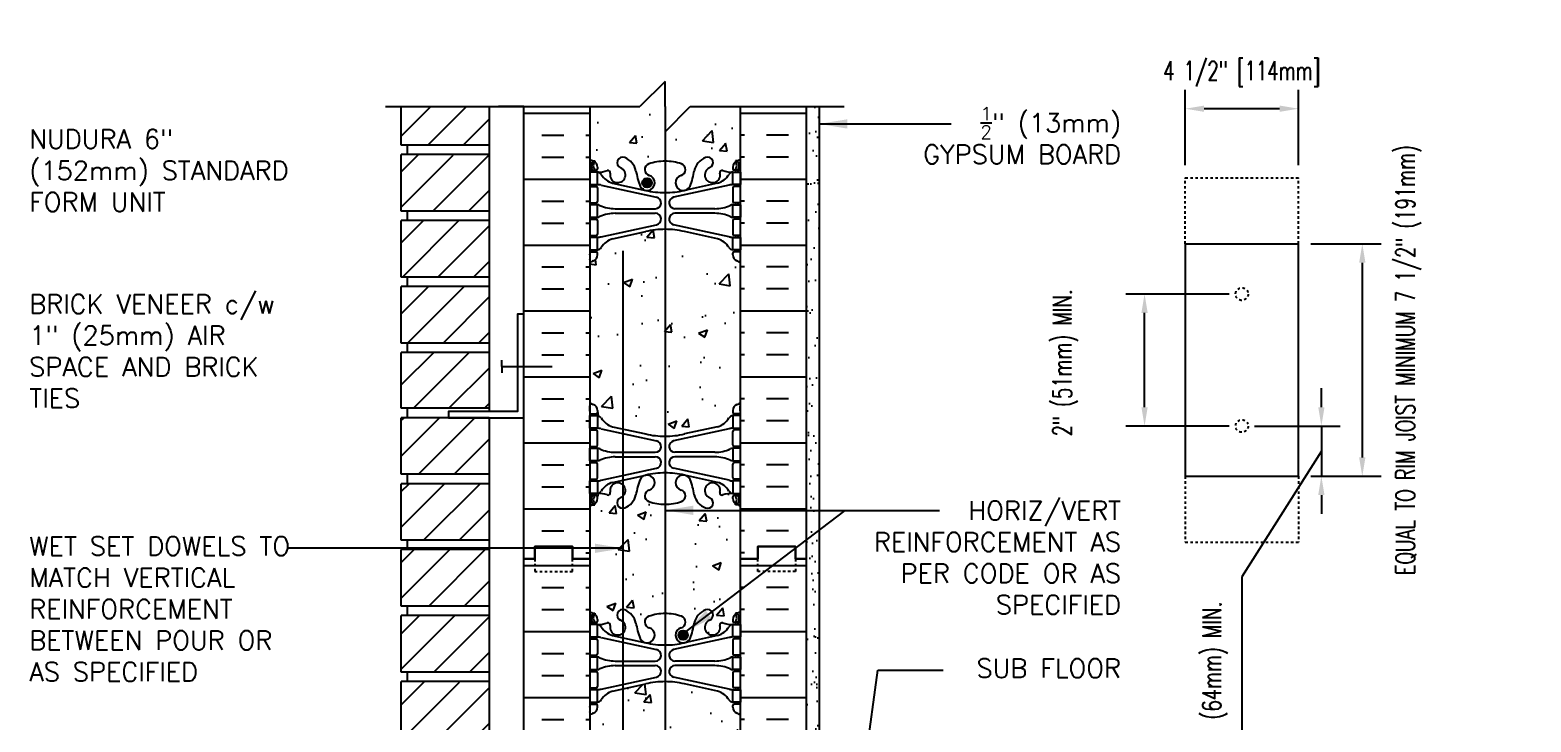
# Model space of a CAD drawing. Header units: inches. Extents: x 67 to 127, y -69.4 to 7.6.
# Drawn here: x 67.3 to 127, y -19.9 to 7.6 of the extents above; entities that cross this region are included whole.
import ezdxf

# ---------------------------------------------------------------- set-up
doc = ezdxf.new("R2010")
doc.units = ezdxf.units.IN
doc.header["$LTSCALE"] = 0.5
doc.header["$MEASUREMENT"] = 0
doc.linetypes.add('DASHED2', pattern=[0.375, 0.25, -0.125])
doc.linetypes.add('HIDDEN2', pattern=[0.1875, 0.125, -0.0625])
for name, color, linetype in [('HATCH', 12, 'Continuous'), ('line25', 2, 'Continuous'), ('LINE3', 3, 'Continuous'), ('LINE50', 5, 'Continuous'), ('LINE9', 9, 'Continuous'), ('TEXT', 4, 'Continuous'), ('Web_Edge', 9, 'Continuous')]:
    doc.layers.add(name, color=color, linetype=linetype)
doc.styles.add('DIM', font='romans.shx', dxfattribs={"width": 0.7})
doc.styles.add('ROMANS', font='romans.shx', dxfattribs={"height": 1.125})
doc.dimstyles.new('ext_12', dxfattribs={"dimscale": 12, "dimtxt": 0.09375, "dimasz": 0.09375, "dimexe": 0.09375, "dimexo": 0.0625, "dimgap": 0.0625, "dimtad": 1, "dimdec": 1, "dimzin": 3, "dimdsep": 46, "dimlunit": 4, "dimtxsty": 'DIM', "dimcen": 0.09, "dimdle": 0.09375, "dimclrt": 4, "dimadec": 0, "dimazin": 0, "dimtfac": 1, "dimtdec": 1, "dimtmove": 2, "dimatfit": 3, "dimfxl": 1, "dimfrac": 2, "dimtolj": 1, "dimtzin": 0, "dimarcsym": 0})
doc.dimstyles.new('ext_8', dxfattribs={"dimscale": 8, "dimtxt": 0.09375, "dimasz": 0.09375, "dimexe": 0.09375, "dimexo": 0.0625, "dimgap": 0.0625, "dimtad": 1, "dimdec": 1, "dimzin": 3, "dimdsep": 46, "dimlunit": 4, "dimtxsty": 'DIM', "dimcen": 0.09, "dimdle": 0.09375, "dimclrt": 4, "dimadec": 0, "dimazin": 0, "dimtfac": 1, "dimtdec": 1, "dimtmove": 2, "dimatfit": 3, "dimfxl": 1, "dimfrac": 2, "dimtolj": 1, "dimtzin": 0, "dimarcsym": 0})

# ---------------------------------------------------------------- blocks, each defined once
blk = doc.blocks.new('*D2')
at = {"layer": 'Defpoints', "color": 0, "transparency": 16777216}
for p in [(113.283, 4.476), (113.283, 1.724), (117.783, 1.724)]:
    blk.add_point(p, dxfattribs=at)
at = {"layer": 'TEXT', "color": 0, "lineweight": -2, "transparency": 16777216}
for p, q in [((113.283, 2.224), (113.283, 5.226)), ((117.783, 2.224), (117.783, 5.226)), ((117.033, 4.476), (114.033, 4.476))]:
    blk.add_line(p, q, dxfattribs=at)
at = {"layer": 'TEXT', "color": 0, "transparency": 16777216}
for points in [[(114.033, 4.601), (114.033, 4.351), (113.283, 4.476)], [(117.033, 4.601), (117.033, 4.351), (117.783, 4.476)]]:
    blk.add_solid(points, dxfattribs=at)
at = {"layer": 'TEXT', "color": 4, "transparency": 16777216, "insert": (115.533, 5.862), "char_height": 0.75, "attachment_point": 5, "style": 'DIM'}
blk.add_mtext('\\A1;4 1/2" [114mm]', dxfattribs=at)
blk = doc.blocks.new('*D3')
at = {"layer": 'Defpoints', "color": 0, "transparency": 16777216}
for p in [(117.783, -0.901), (117.783, -10.151), (120.325, -10.151)]:
    blk.add_point(p, dxfattribs=at)
at = {"layer": 'TEXT', "color": 0, "lineweight": -2, "transparency": 16777216}
for p, q in [((118.283, -0.901), (121.075, -0.901)), ((120.325, -1.651), (120.325, -9.401)), ((118.283, -10.151), (121.075, -10.151))]:
    blk.add_line(p, q, dxfattribs=at)
at = {"layer": 'TEXT', "color": 0, "transparency": 16777216}
for points in [[(120.2, -1.651), (120.45, -1.651), (120.325, -0.901)], [(120.2, -9.401), (120.45, -9.401), (120.325, -10.151)]]:
    blk.add_solid(points, dxfattribs=at)
at = {"layer": 'TEXT', "color": 4, "transparency": 16777216, "insert": (122.162, -5.526), "char_height": 0.75, "attachment_point": 5, "rotation": 90, "style": 'DIM'}
blk.add_mtext('\\A1;EQUAL TO RIM JOIST MINIMUM 7 1/2" (191mm) ', dxfattribs=at)
blk = doc.blocks.new('*D4')
at = {"layer": 'Defpoints', "color": 0, "transparency": 16777216}
for p in [(111.661, -2.901), (115.533, -2.901), (115.533, -8.151)]:
    blk.add_point(p, dxfattribs=at)
at = {"layer": 'TEXT', "color": 0, "lineweight": -2, "transparency": 16777216}
for p, q in [((115.033, -2.901), (110.911, -2.901)), ((111.661, -7.401), (111.661, -3.651)), ((115.033, -8.151), (110.911, -8.151))]:
    blk.add_line(p, q, dxfattribs=at)
at = {"layer": 'TEXT', "color": 0, "transparency": 16777216}
for points in [[(111.536, -3.651), (111.786, -3.651), (111.661, -2.901)], [(111.536, -7.401), (111.786, -7.401), (111.661, -8.151)]]:
    blk.add_solid(points, dxfattribs=at)
at = {"layer": 'TEXT', "color": 4, "transparency": 16777216, "insert": (108.508, -5.636), "char_height": 0.75, "attachment_point": 5, "rotation": 90, "style": 'DIM'}
blk.add_mtext('\\A1;2" (51mm) MIN.', dxfattribs=at)
blk = doc.blocks.new('*D5')
at = {"layer": 'Defpoints', "color": 0, "transparency": 16777216}
for p in [(115.533, -8.151), (117.783, -10.151), (118.697, -10.151)]:
    blk.add_point(p, dxfattribs=at)
at = {"layer": 'TEXT', "color": 0, "lineweight": -2, "transparency": 16777216}
for p, q in [((118.697, -7.401), (118.697, -6.651)), ((116.033, -8.151), (119.447, -8.151)), ((118.697, -8.151), (118.697, -10.151)), ((118.697, -8.151), (118.697, -10.151)), ((118.697, -9.151), (115.533, -14.148)), ((118.283, -10.151), (119.447, -10.151)), ((118.697, -10.901), (118.697, -11.651)), ((115.533, -14.148), (115.533, -23.748))]:
    blk.add_line(p, q, dxfattribs=at)
at = {"layer": 'TEXT', "color": 0, "transparency": 16777216}
for points in [[(118.572, -7.401), (118.822, -7.401), (118.697, -8.151)], [(118.572, -10.901), (118.822, -10.901), (118.697, -10.151)]]:
    blk.add_solid(points, dxfattribs=at)
at = {"layer": 'TEXT', "color": 4, "transparency": 16777216, "insert": (114.461, -18.948), "char_height": 0.75, "attachment_point": 5, "rotation": 90, "style": 'DIM'}
blk.add_mtext('\\A1;2 1/2" (64mm) MIN.', dxfattribs=at)

msp = doc.modelspace()

# ---------------------------------------------------------------- hatches: boundary and pattern name
at = {"layer": 'HATCH'}
h = msp.add_hatch(dxfattribs=at)
h.set_pattern_fill('AR-CONC', color=256, scale=0.5)
h.paths.add_polyline_path([(95.583, 4.56), (93.583, 4.56), (92.583, 3.56), (92.583, 2.385, -0.082755), (93.231, 2.277, -0.735593), (93.219, 1.819, 1.553132), (93.577, 1.395, 0.053157), (93.743, 2.009, -0.24438), (94.191, 2.53, -1), (94.354, 2.121, 2.182095), (94.765, 1.908, -0.601435), (94.884, 2.013, 0.10046), (95.278, 1.956), (95.383, 1.956), (95.383, 2.026), (95.335, 2.026, -0.414214), (95.273, 2.089), (95.273, 2.156, -0.249069), (95.383, 2.363), (95.383, 2.405), (95.473, 2.405, 0.064398), (95.583, 2.471)])
h.paths.add_polyline_path([(92.583, 3.56), (92.583, 4.56), (92.583, 5.56), (91.583, 4.56), (89.583, 4.56), (89.583, 2.471, 0.064398), (89.693, 2.405), (89.783, 2.405), (89.783, 2.363, -0.249069), (89.893, 2.156), (89.893, 2.089, -0.414214), (89.83, 2.026), (89.783, 2.026), (89.783, 1.956), (89.888, 1.956, 0.10046), (90.281, 2.013, -0.601435), (90.401, 1.908, 2.182095), (90.811, 2.121, -1), (90.974, 2.53, -0.24438), (91.423, 2.009, 0.053157), (91.589, 1.395, 1.553132), (91.947, 1.819, -0.735593), (91.934, 2.277, -0.082755), (92.583, 2.385)])
h.paths.add_polyline_path([(92.052, 1.526, -1), (91.677, 1.526, -1)], flags=16)
h.paths.add_polyline_path([(92.583, -0.323, 0.057795), (91.815, -0.412), (90.493, -0.703, 0.196323), (90.044, -1.049, -0.188973), (89.888, -1.144), (89.783, -1.144), (89.783, -1.214), (89.83, -1.214, -0.414214), (89.893, -1.276), (89.893, -1.344, -0.317837), (89.726, -1.58, 0.082415), (89.583, -1.659), (89.583, -7.221, 0.082415), (89.726, -7.301, -0.317837), (89.893, -7.536), (89.893, -7.604, -0.414214), (89.83, -7.666), (89.783, -7.666), (89.783, -7.736), (89.888, -7.736, -0.188973), (90.044, -7.831, 0.196323), (90.493, -8.177), (91.815, -8.468, 0.057795), (92.583, -8.557)])
h.paths.add_polyline_path([(95.583, -1.659, 0.082415), (95.439, -1.58, -0.317837), (95.273, -1.344), (95.273, -1.276, -0.414214), (95.335, -1.214), (95.383, -1.214), (95.383, -1.144), (95.278, -1.144, -0.188973), (95.122, -1.049, 0.196323), (94.673, -0.703), (93.351, -0.412, 0.057795), (92.583, -0.323), (92.583, -8.557, 0.057795), (93.351, -8.468), (94.673, -8.177, 0.196323), (95.122, -7.831, -0.188973), (95.278, -7.736), (95.383, -7.736), (95.383, -7.666), (95.335, -7.666, -0.414214), (95.273, -7.604), (95.273, -7.536, -0.317837), (95.439, -7.301, 0.082415), (95.583, -7.221)])
h.paths.add_polyline_path([(92.583, -11.266, -0.082755), (91.934, -11.157, -0.735593), (91.947, -10.699, 1.553132), (91.589, -10.275, 0.053157), (91.423, -10.889, -0.24438), (90.974, -11.41, -0.065974), (90.918, -11.424), (90.918, -15.456, -0.065974), (90.974, -15.47, -0.24438), (91.423, -15.991, 0.053157), (91.589, -16.605, 1.553132), (91.947, -16.181, -0.735593), (91.934, -15.723, -0.082755), (92.583, -15.615)])
h.paths.add_polyline_path([(90.918, -11.424, -0.876218), (90.811, -11.001, 0.107514), (90.918, -10.929), (90.918, -10.508, 0.765044), (90.401, -10.789, -0.601435), (90.281, -10.893, 0.10046), (89.888, -10.836), (89.783, -10.836), (89.783, -10.906), (89.83, -10.906, -0.414214), (89.893, -10.969), (89.893, -11.036, -0.249069), (89.783, -11.243), (89.783, -11.285), (89.693, -11.285, 0.064398), (89.583, -11.351), (89.583, -13.44), (89.583, -15.529, 0.064398), (89.693, -15.595), (89.783, -15.595), (89.783, -15.637, -0.249069), (89.893, -15.844), (89.893, -15.911, -0.414214), (89.83, -15.974), (89.783, -15.974), (89.783, -16.044), (89.888, -16.044, 0.10046), (90.281, -15.987, -0.601435), (90.401, -16.092, 0.765044), (90.918, -16.372), (90.918, -15.951, 0.107514), (90.811, -15.879, -0.876218), (90.918, -15.456)])
h.paths.add_polyline_path([(95.583, -11.351, 0.064398), (95.473, -11.285), (95.383, -11.285), (95.383, -11.243, -0.249069), (95.273, -11.036), (95.273, -10.969, -0.414214), (95.335, -10.906), (95.383, -10.906), (95.383, -10.836), (95.278, -10.836, 0.10046), (94.884, -10.893, -0.601435), (94.765, -10.789, 2.182095), (94.354, -11.001, -1), (94.191, -11.41, -0.24438), (93.743, -10.889, 0.053157), (93.577, -10.275, 1.553132), (93.219, -10.699, -0.735593), (93.231, -11.157, -0.082755), (92.583, -11.266), (92.583, -15.615, -0.082755), (93.231, -15.723, -0.735593), (93.219, -16.181, 1.553132), (93.577, -16.605, 0.053157), (93.743, -15.991, -0.24438), (94.191, -15.47, -1), (94.354, -15.879, 2.182095), (94.765, -16.092, -0.601435), (94.884, -15.987, 0.10046), (95.278, -16.044), (95.383, -16.044), (95.383, -15.974), (95.335, -15.974, -0.414214), (95.273, -15.911), (95.273, -15.844, -0.249069), (95.383, -15.637), (95.383, -15.595), (95.473, -15.595, 0.064398), (95.583, -15.529), (95.583, -13.44)])
h.paths.add_polyline_path([(93.489, -16.474, -1), (93.114, -16.474, -1)], flags=16)
h.paths.add_polyline_path([(90.918, -18.609), (90.493, -18.703, 0.196323), (90.044, -19.049, -0.188973), (89.888, -19.144), (89.783, -19.144), (89.783, -19.214), (89.83, -19.214, -0.414214), (89.893, -19.276), (89.893, -19.344, -0.317837), (89.726, -19.58, 0.082415), (89.583, -19.659), (89.583, -21.575, -0.520567), (89.814, -21.575, -0.520567), (89.934, -21.575, -0.520567), (90.118, -21.575, -0.520567), (90.223, -21.575, -0.520567), (90.433, -21.575, -0.520567), (90.559, -21.575, -0.520567), (90.684, -21.575, -0.520567), (90.894, -21.575, -0.069341), (90.918, -21.549)])
h.paths.add_polyline_path([(92.583, -18.323, 0.057795), (91.815, -18.412), (90.918, -18.609), (90.918, -21.549, -0.435506), (91.104, -21.575, -0.520567), (91.225, -21.575, -0.520567), (91.45, -21.575, -0.520567), (91.545, -21.575, -0.520567), (91.734, -21.575, -0.520567), (92.012, -21.575, -0.520567), (92.222, -21.575, -0.520567), (92.421, -21.575, -0.314246), (92.583, -21.515)])
h.paths.add_polyline_path([(95.583, -19.659, 0.082415), (95.439, -19.58, -0.317837), (95.273, -19.344), (95.273, -19.276, -0.414214), (95.335, -19.214), (95.383, -19.214), (95.383, -19.144), (95.278, -19.144, -0.188973), (95.122, -19.049, 0.196323), (94.673, -18.703), (93.351, -18.412, 0.057795), (92.583, -18.323), (92.583, -21.515, -0.177315), (92.668, -21.575, -0.520567), (92.778, -21.575, -0.520567), (93.084, -21.575, -0.520567), (93.189, -21.575, -0.520567), (93.304, -21.575, -0.520567), (93.425, -21.575, -0.520567), (93.514, -21.575, -0.520567), (93.63, -21.575, -0.520567), (93.808, -21.575, -0.520567), (93.955, -21.575, -0.520567), (94.107, -21.575, -0.520567), (94.265, -21.575, -0.520567), (94.364, -21.575, -0.520567), (94.543, -21.575, -0.520567), (94.763, -21.575, -0.520567), (94.957, -21.575, -0.520567), (95.162, -21.575, -0.520567), (95.261, -21.532, -0.520567), (95.393, -21.532, -0.520567), (95.482, -21.532, -0.439264), (95.583, -21.532)])
h.paths.add_polyline_path([(95.583, -22.565), (95.583, -21.532, 0.439264), (95.482, -21.532, 0.520567), (95.393, -21.532, 0.520567), (95.261, -21.532, 0.520567), (95.162, -21.575, 0.520567), (94.957, -21.575, 0.520567), (94.763, -21.575, 0.520567), (94.543, -21.575, 0.520567), (94.364, -21.575, 0.520567), (94.265, -21.575, 0.520567), (94.107, -21.575, 0.520567), (93.955, -21.575, 0.520567), (93.808, -21.575, 0.520567), (93.63, -21.575, 0.520567), (93.514, -21.575, 0.520567), (93.425, -21.575, 0.520567), (93.304, -21.575, 0.520567), (93.189, -21.575, 0.520567), (93.084, -21.575, 0.520567), (92.778, -21.575, 0.520567), (92.668, -21.575, 0.520567), (92.421, -21.575, 0.520567), (92.222, -21.575, 0.520567), (92.012, -21.575, 0.520567), (91.734, -21.575, 0.520567), (91.545, -21.575, 0.520567), (91.45, -21.575, 0.520567), (91.225, -21.575, 0.520567), (91.104, -21.575, 0.435506), (90.918, -21.549), (90.918, -21.589), (90.918, -26.271), (91.815, -26.468, 0.057533), (92.579, -26.557), (92.579, -25.44), (93.079, -25.44), (93.079, -26.52, 0.020613), (93.351, -26.468), (94.673, -26.177, 0.196323), (95.122, -25.831, -0.188973), (95.278, -25.736), (95.383, -25.736), (95.383, -25.666), (95.335, -25.666, -0.414214), (95.273, -25.604), (95.273, -25.536, -0.317837), (95.439, -25.301, 0.082415), (95.583, -25.221)])
h.paths.add_polyline_path([(90.918, -21.589), (90.918, -21.549, 0.069341), (90.894, -21.575, 0.520567), (90.684, -21.575, 0.520567), (90.559, -21.575, 0.520567), (90.433, -21.575, 0.520567), (90.223, -21.575, 0.520567), (90.118, -21.575, 0.520567), (89.934, -21.575, 0.520567), (89.814, -21.575, 0.520567), (89.583, -21.575), (89.583, -25.221, 0.082415), (89.726, -25.301, -0.317837), (89.893, -25.536), (89.893, -25.604, -0.414214), (89.83, -25.666), (89.783, -25.666), (89.783, -25.736), (89.888, -25.736, -0.188973), (90.044, -25.831, 0.196323), (90.493, -26.177), (90.918, -26.271)])
h.paths.add_polyline_path([(93.884, -29.182, -0.110434), (93.743, -28.889, 0.053157), (93.577, -28.275, 1.553132), (93.219, -28.699, -0.735593), (93.231, -29.157, -0.082755), (92.583, -29.266, -0.082755), (91.934, -29.157, -0.735593), (91.947, -28.699, 1.553132), (91.589, -28.275, 0.053157), (91.423, -28.889, -0.24438), (90.974, -29.41, -0.065974), (90.918, -29.424), (90.918, -33.326), (92.539, -33.615, -0.005), (92.579, -33.615), (92.579, -32.69, -0.414214), (93.079, -32.19), (93.884, -32.19)])
h.paths.add_polyline_path([(95.583, -29.351, 0.064398), (95.473, -29.285), (95.383, -29.285), (95.383, -29.243, -0.249069), (95.273, -29.036), (95.273, -28.969, -0.414214), (95.335, -28.906), (95.383, -28.906), (95.383, -28.836), (95.278, -28.836, 0.10046), (94.884, -28.893, -0.601435), (94.765, -28.789, 2.182095), (94.354, -29.001, -1), (94.191, -29.41, -0.130426), (93.884, -29.182), (93.884, -32.19), (95.583, -32.19)])
h.paths.add_polyline_path([(90.918, -29.424, -0.876218), (90.811, -29.001, 0.107514), (90.918, -28.929), (90.918, -28.508, 0.765044), (90.401, -28.789, -0.601435), (90.281, -28.893, 0.10046), (89.888, -28.836), (89.783, -28.836), (89.783, -28.906), (89.83, -28.906, -0.414214), (89.893, -28.969), (89.893, -29.036, -0.249069), (89.783, -29.243), (89.783, -29.285), (89.693, -29.285, 0.064398), (89.583, -29.351), (89.583, -31.44), (89.583, -33.087), (90.918, -33.326)])
h.paths.add_polyline_path([(95.583, -32.69), (93.884, -32.69), (93.884, -33.698, -0.130426), (94.191, -33.47, -1), (94.354, -33.879, 2.182095), (94.765, -34.092, -0.601435), (94.884, -33.987, 0.10046), (95.278, -34.044), (95.383, -34.044), (95.383, -33.974), (95.335, -33.974, -0.414214), (95.273, -33.911), (95.273, -33.844, -0.249069), (95.383, -33.637), (95.383, -33.595), (95.473, -33.595, 0.064398), (95.583, -33.529)])
h.paths.add_polyline_path([(90.493, -36.703, 0.196323), (90.044, -37.049, -0.188973), (89.888, -37.144), (89.783, -37.144), (89.783, -37.214), (89.83, -37.214, -0.414214), (89.893, -37.276), (89.893, -37.344, -0.317837), (89.726, -37.58, 0.082415), (89.583, -37.659), (89.583, -43.221, 0.082415), (89.726, -43.301, -0.317837), (89.893, -43.536), (89.893, -43.604, -0.414214), (89.83, -43.666), (89.783, -43.666), (89.783, -43.736), (89.888, -43.736, -0.188973), (90.044, -43.831, 0.196323), (90.493, -44.177), (91.815, -44.468, 0.057795), (92.583, -44.557, 0.057795), (93.351, -44.468), (93.884, -44.351), (93.884, -36.53), (93.351, -36.412, 0.057795), (92.583, -36.323, 0.057795), (91.815, -36.412)])
h.paths.add_polyline_path([(95.583, -37.659, 0.082415), (95.439, -37.58, -0.317837), (95.273, -37.344), (95.273, -37.276, -0.414214), (95.335, -37.214), (95.383, -37.214), (95.383, -37.144), (95.278, -37.144, -0.188973), (95.122, -37.049, 0.196323), (94.673, -36.703), (93.884, -36.53), (93.884, -44.351), (94.673, -44.177, 0.196323), (95.122, -43.831, -0.188973), (95.278, -43.736), (95.383, -43.736), (95.383, -43.666), (95.335, -43.666, -0.414214), (95.273, -43.604), (95.273, -43.536, -0.317837), (95.439, -43.301, 0.082415), (95.583, -43.221)])
h.paths.add_polyline_path([(92.583, -48.44), (92.583, -49.44), (92.583, -50.44), (93.583, -49.44), (93.884, -49.44), (93.884, -47.182, -0.110434), (93.743, -46.889, 0.053157), (93.577, -46.275, 1.553132), (93.219, -46.699, -0.735593), (93.231, -47.157, -0.082755), (92.583, -47.266, -0.082755), (91.934, -47.157, -0.735593), (91.947, -46.699, 1.553132), (91.589, -46.275, 0.053157), (91.423, -46.889, -0.24438), (90.974, -47.41, -1), (90.811, -47.001, 2.182095), (90.401, -46.789, -0.601435), (90.281, -46.893, 0.10046), (89.888, -46.836), (89.783, -46.836), (89.783, -46.906), (89.83, -46.906, -0.414214), (89.893, -46.969), (89.893, -47.036, -0.249069), (89.783, -47.243), (89.783, -47.285), (89.693, -47.285, 0.064398), (89.583, -47.351), (89.583, -49.44), (91.583, -49.44)])
h.paths.add_polyline_path([(95.583, -47.351, 0.064398), (95.473, -47.285), (95.383, -47.285), (95.383, -47.243, -0.249069), (95.273, -47.036), (95.273, -46.969, -0.414214), (95.335, -46.906), (95.383, -46.906), (95.383, -46.836), (95.278, -46.836, 0.10046), (94.884, -46.893, -0.601435), (94.765, -46.789, 2.182095), (94.354, -47.001, -1), (94.191, -47.41, -0.130426), (93.884, -47.182), (93.884, -49.44), (95.583, -49.44)])
h = msp.add_hatch(dxfattribs=at)
h.set_pattern_fill('INSUL', color=256, scale=7, style=0)
h.set_pattern_definition([(0, (-2836.5789, -410.4496), (0, 2.625), []), (0, (-2836.5789, -409.5746), (0, 2.625), [0.875, -0.875]), (0, (-2836.5789, -408.6996), (0, 2.625), [0.875, -0.875])])
h.paths.add_polyline_path([(86.958, -13.44), (87.395, -13.44), (87.395, -12.94), (88.895, -12.94), (88.895, -13.44), (89.583, -13.44), (89.583, 4.56), (88.895, 4.56), (88.895, 5.06), (87.395, 5.06), (87.395, 4.56), (86.958, 4.56)])
h = msp.add_hatch(dxfattribs=at)
h.set_pattern_fill('INSUL', color=256, scale=7, style=0)
h.set_pattern_definition([(180, (3021.7443, -410.4496), (0, 2.625), []), (180, (3021.7443, -409.5746), (0, 2.625), [0.875, -0.875]), (180, (3021.7443, -408.6996), (0, 2.625), [0.875, -0.875])])
h.paths.add_polyline_path([(98.208, -13.44), (97.77, -13.44), (97.77, -12.94), (96.27, -12.94), (96.27, -13.44), (95.583, -13.44), (95.583, 4.56), (96.27, 4.56), (96.27, 5.06), (97.77, 5.06), (97.77, 4.56), (98.208, 4.56)])
h = msp.add_hatch(dxfattribs=at)
h.set_pattern_fill('ANSI31', color=256, scale=8, style=0)
h.set_pattern_definition([(45, (75.7813, -62.3149), (-0.707107, 0.707107), [])])
h.paths.add_polyline_path([(85.583, -28.79), (82.083, -28.79), (82.083, -31.04), (85.583, -31.04)])
h.paths.add_polyline_path([(85.583, -26.165), (82.083, -26.165), (82.083, -28.415), (85.583, -28.415)])
h.paths.add_polyline_path([(85.583, -23.57), (82.083, -23.57), (82.083, -25.79), (85.583, -25.79)])
h.paths.add_polyline_path([(85.583, -20.945), (82.083, -20.945), (82.083, -23.195), (85.583, -23.195)])
h.paths.add_polyline_path([(85.583, -18.345), (83.958, -18.345), (83.958, -18.32), (82.083, -18.32), (82.083, -20.57), (85.583, -20.57)])
h.paths.add_polyline_path([(85.583, -15.695), (82.083, -15.695), (82.083, -17.945), (85.583, -17.945)])
h.paths.add_polyline_path([(85.583, -13.07), (82.083, -13.07), (82.083, -15.32), (85.583, -15.32)])
h.paths.add_polyline_path([(85.583, -10.445), (82.083, -10.445), (82.083, -12.695), (85.583, -12.695)])
h.paths.add_polyline_path([(85.583, -7.845), (83.958, -7.845), (83.958, -7.82), (82.083, -7.82), (82.083, -10.07), (85.583, -10.07)])
h.paths.add_polyline_path([(85.583, -5.225), (82.083, -5.225), (82.083, -7.445), (85.583, -7.445)])
h.paths.add_polyline_path([(85.583, -2.6), (82.083, -2.6), (82.083, -4.85), (85.583, -4.85)])
h.paths.add_polyline_path([(85.583, 0.025), (82.083, 0.025), (82.083, -2.225), (85.583, -2.225)])
h.paths.add_polyline_path([(85.583, 2.625), (83.958, 2.625), (83.958, 2.65), (82.083, 2.65), (82.083, 0.4), (85.583, 0.4)])
h.paths.add_polyline_path([(85.583, 4.56), (82.083, 4.56), (82.083, 3.025), (85.583, 3.025)])
h = msp.add_hatch(dxfattribs=at)
h.set_pattern_fill('AR-SAND', color=256, scale=0.5, style=0)
h.set_pattern_definition([(37.5, (75.7813, -62.3149), (-0.031497, 0.963412), [0, -0.76, 0, -0.85, 0, -0.8125]), (7.5, (75.7813, -62.3149), (0.884888, 1.411073), [0, -0.41, 0, -0.685, 0, -0.2625]), (327.5, (75.1663, -62.3149), (1.557071, 0.00283), [0, -0.25, 0, -0.9, 0, -1.175]), (317.5, (75.1663, -62.3149), (1.503063, 0.438838), [0, -0.125, 0, -0.59, 0, -0.675])])
h.paths.add_polyline_path([(98.708, 4.56), (98.208, 4.56), (98.208, -13.44), (98.195, -24.69), (98.708, -24.69)])
h = msp.add_hatch(dxfattribs=at)
h.set_pattern_fill('INSUL', color=256, scale=7, style=0)
h.set_pattern_definition([(0, (-2836.5789, -428.4496), (0, 2.625), []), (0, (-2836.5789, -427.5746), (0, 2.625), [0.875, -0.875]), (0, (-2836.5789, -426.6996), (0, 2.625), [0.875, -0.875])])
h.paths.add_polyline_path([(86.958, -31.44), (87.395, -31.44), (87.395, -30.94), (88.895, -30.94), (88.895, -31.44), (89.583, -31.44), (89.583, -13.44), (88.895, -13.44), (88.895, -12.94), (87.395, -12.94), (87.395, -13.44), (86.958, -13.44)])
h = msp.add_hatch(dxfattribs=at)
h.set_pattern_fill('INSUL', color=256, scale=7, style=0)
h.set_pattern_definition([(180, (3021.7443, -428.4496), (0, 2.625), []), (180, (3021.7443, -427.5746), (0, 2.625), [0.875, -0.875]), (180, (3021.7443, -426.6996), (0, 2.625), [0.875, -0.875])])
h.paths.add_polyline_path([(95.583, -22.565), (98.208, -25.19), (98.208, -13.44), (97.77, -13.44), (97.77, -12.94), (96.27, -12.94), (96.27, -13.44), (95.583, -13.44)])
at = {"layer": 'LINE3'}
for points in [[(91.677, 1.526, 1), (92.052, 1.526, 1)], [(93.114, -16.474, 1), (93.489, -16.474, 1)]]:
    msp.add_hatch(color=256, dxfattribs=at).paths.add_polyline_path(points)

# ---------------------------------------------------------------- linework, layer by layer
at = {"layer": 'line25'}
for p, q in [((82.083, 3.025), (82.083, 4.56)), ((85.583, 4.56), (85.583, -7.57)), ((89.583, 4.56), (89.583, -13.44)), ((95.583, -13.44), (95.583, 4.56)), ((85.583, 3.025), (82.083, 3.025)), ((82.333, 2.65), (82.333, 3.025)), ((82.083, 0.4), (82.083, 2.65)), ((85.583, 2.65), (82.083, 2.65)), ((85.583, 0.4), (82.083, 0.4)), ((85.583, 0.025), (82.083, 0.025)), ((82.083, -2.225), (82.083, 0.025)), ((82.333, 0.025), (82.333, 0.4)), ((85.583, -2.225), (82.083, -2.225)), ((82.333, -2.6), (82.333, -2.225)), ((82.083, -4.85), (82.083, -2.6)), ((85.583, -2.6), (82.083, -2.6)), ((85.583, -4.85), (82.083, -4.85)), ((82.083, -7.445), (82.083, -5.225)), ((85.583, -5.225), (82.083, -5.225)), ((82.333, -5.225), (82.333, -4.85)), ((85.583, -7.445), (82.083, -7.445)), ((82.333, -7.82), (82.333, -7.445)), ((82.083, -10.07), (82.083, -7.82)), ((85.583, -7.82), (82.083, -7.82)), ((85.583, -7.82), (85.583, -31.415)), ((85.583, -10.07), (82.083, -10.07)), ((82.333, -10.445), (82.333, -10.07)), ((82.083, -12.695), (82.083, -10.445)), ((85.583, -10.445), (82.083, -10.445)), ((85.583, -12.695), (82.083, -12.695)), ((85.583, -13.07), (82.083, -13.07)), ((82.083, -15.32), (82.083, -13.07)), ((82.333, -13.07), (82.333, -12.695)), ((89.583, -13.44), (89.583, -31.44)), ((95.583, -22.565), (95.583, -13.44)), ((85.583, -15.32), (82.083, -15.32)), ((82.333, -15.695), (82.333, -15.32)), ((85.583, -15.695), (82.083, -15.695)), ((82.083, -17.945), (82.083, -15.695)), ((85.583, -17.945), (82.083, -17.945)), ((85.583, -18.32), (82.083, -18.32)), ((82.083, -20.57), (82.083, -18.32)), ((82.333, -18.32), (82.333, -17.945))]:
    msp.add_line(p, q, dxfattribs=at)
at = {"layer": 'LINE3'}
for p, q in [((92.583, 3.56), (92.583, -21.515)), ((90.918, -21.589), (90.918, -1.181))]:
    msp.add_line(p, q, dxfattribs=at)
for centre in [(91.864, 1.526), (93.301, -16.474)]:
    msp.add_circle(centre, 0.188, dxfattribs=at)
at = {"layer": 'LINE50'}
for p, q in [((86.958, -13.44), (86.958, 4.56)), ((98.208, -13.44), (98.208, 4.56)), ((86.958, -31.44), (86.958, -13.44)), ((98.208, -34.44), (98.208, -13.44))]:
    msp.add_line(p, q, dxfattribs=at)
for points in [[(86.958, -13.44), (87.395, -13.44), (87.395, -12.94), (88.895, -12.94), (88.895, -13.44), (89.583, -13.44)], [(89.583, -13.44), (88.895, -13.44), (88.895, -12.94), (87.395, -12.94), (87.395, -13.44), (86.958, -13.44)], [(98.208, -13.44), (97.77, -13.44), (97.77, -12.94), (96.27, -12.94), (96.27, -13.44), (95.583, -13.44)], [(95.583, -13.44), (96.27, -13.44), (96.27, -12.94), (97.77, -12.94), (97.77, -13.44), (98.208, -13.44)]]:
    msp.add_lwpolyline(points, dxfattribs=at)
at = {"layer": 'LINE9'}
for p, q in [((92.583, 5.56), (91.583, 4.56)), ((92.583, 4.56), (92.583, 5.56)), ((81.458, 4.56), (91.583, 4.56)), ((86.958, 4.56), (85.958, 4.56)), ((92.583, 3.56), (93.583, 4.56)), ((92.583, 4.56), (92.583, 3.56)), ((93.583, 4.56), (99.708, 4.56)), ((98.708, 4.56), (98.708, -24.69)), ((113.283, -0.901), (113.283, -10.151)), ((113.283, -0.901), (117.783, -0.901)), ((117.783, -10.151), (117.783, -0.901)), ((86.083, -5.782), (86.083, -5.532)), ((86.083, -5.782), (88.083, -5.782)), ((86.083, -5.782), (86.083, -6.032)), ((113.283, -10.151), (117.783, -10.151))]:
    msp.add_line(p, q, dxfattribs=at)
at = {"layer": 'LINE9', "linetype": 'HIDDEN2'}
for p, q in [((113.283, 1.724), (117.783, 1.724)), ((113.283, -0.901), (113.283, 1.724)), ((117.783, -0.901), (117.783, 1.724)), ((113.283, -10.151), (113.283, -12.776)), ((117.783, -10.151), (117.783, -12.776)), ((113.283, -12.776), (117.783, -12.776))]:
    msp.add_line(p, q, dxfattribs=at)
at = {"layer": 'LINE9'}
msp.add_lwpolyline([(86.958, -3.695), (86.708, -3.695), (86.708, -7.57), (83.958, -7.57), (83.958, -7.82), (86.958, -7.82)], close=True, dxfattribs=at)
at = {"layer": 'LINE9', "linetype": 'DASHED2', "ltscale": 0.15}
for points in [[(87.395, -13.44), (87.395, -13.44), (87.395, -13.94), (88.895, -13.94), (88.895, -13.44), (88.895, -13.44)], [(97.77, -13.44), (97.77, -13.44), (97.77, -13.94), (96.27, -13.94), (96.27, -13.44), (96.27, -13.44)]]:
    msp.add_lwpolyline(points, dxfattribs=at)
at = {"layer": 'LINE9', "linetype": 'HIDDEN2'}
for centre in [(115.533, -2.901), (115.533, -8.151)]:
    msp.add_circle(centre, 0.25, dxfattribs=at)
at = {"layer": 'TEXT'}
for points in [[(88.617, 3.262, 0, 0.36, 0), (87.537, 3.262, 0, 0, 0), (74.24, 3.262, 0, 0, 0)], [(82.133, -3.325, 0, 0.36, 0), (81.053, -3.325, 0, 0, 0), (78.712, -3.325, 0, 0, 0)]]:
    msp.add_lwpolyline(points, format="xyseb", dxfattribs=at)
at = {"layer": 'Web_Edge'}
for p, q in [((89.693, 2.405), (89.783, 2.405)), ((89.783, 2.405), (89.783, 2.363)), ((95.473, 2.405), (95.383, 2.405)), ((95.383, 2.405), (95.383, 2.363)), ((89.583, 2.126), (89.625, 2.126)), ((89.583, 2.026), (89.83, 2.026)), ((89.693, 2.026), (89.693, 1.956)), ((89.783, 2.026), (89.783, 1.956)), ((89.893, 2.156), (89.893, 2.089)), ((95.273, 2.156), (95.273, 2.089)), ((95.583, 2.026), (95.335, 2.026)), ((95.383, 2.026), (95.383, 1.956)), ((95.473, 2.026), (95.473, 1.956)), ((95.583, 2.126), (95.541, 2.126)), ((89.583, 1.386), (89.83, 1.386)), ((89.693, 1.456), (89.693, 1.386)), ((89.783, 1.456), (89.783, 1.386)), ((89.893, 1.324), (89.893, 0.789)), ((90.032, 1.432), (92.243, 0.951)), ((90.493, 1.515), (91.815, 1.224)), ((95.134, 1.432), (92.922, 0.951)), ((94.673, 1.515), (93.351, 1.224)), ((95.273, 1.324), (95.273, 0.789)), ((95.583, 1.386), (95.335, 1.386)), ((95.383, 1.456), (95.383, 1.386)), ((95.473, 1.456), (95.473, 1.386)), ((89.583, 0.726), (89.83, 0.726)), ((89.693, 0.726), (89.693, 0.656)), ((89.783, 0.726), (89.783, 0.656)), ((95.583, 0.726), (95.335, 0.726)), ((95.383, 0.726), (95.383, 0.656)), ((95.473, 0.726), (95.473, 0.656)), ((89.583, 0.086), (89.83, 0.086)), ((89.693, 0.156), (89.693, 0.086)), ((89.783, 0.156), (89.783, 0.086)), ((89.893, 0.024), (89.893, -0.511)), ((90.597, 0.496), (92.194, 0.496)), ((90.597, 0.316), (92.194, 0.316)), ((94.568, 0.496), (92.972, 0.496)), ((94.568, 0.316), (92.972, 0.316)), ((95.273, 0.024), (95.273, -0.511)), ((95.583, 0.086), (95.335, 0.086)), ((95.383, 0.156), (95.383, 0.086)), ((95.473, 0.156), (95.473, 0.086)), ((89.583, -0.574), (89.83, -0.574)), ((89.693, -0.574), (89.693, -0.644)), ((89.783, -0.574), (89.783, -0.644)), ((90.032, -0.62), (92.243, -0.139)), ((90.493, -0.703), (91.815, -0.412)), ((95.134, -0.62), (92.922, -0.139)), ((94.673, -0.703), (93.351, -0.412)), ((95.583, -0.574), (95.335, -0.574)), ((95.383, -0.574), (95.383, -0.644)), ((95.473, -0.574), (95.473, -0.644)), ((89.693, -1.144), (89.693, -1.214)), ((89.783, -1.144), (89.783, -1.214)), ((95.383, -1.144), (95.383, -1.214)), ((95.473, -1.144), (95.473, -1.214)), ((89.583, -1.214), (89.83, -1.214)), ((89.593, -1.334), (89.593, -1.52)), ((89.893, -1.344), (89.893, -1.276)), ((95.273, -1.344), (95.273, -1.276)), ((95.583, -1.214), (95.335, -1.214)), ((95.573, -1.334), (95.573, -1.52)), ((89.583, -7.666), (89.83, -7.666)), ((89.593, -7.546), (89.593, -7.36)), ((89.693, -7.736), (89.693, -7.666)), ((89.783, -7.736), (89.783, -7.666)), ((89.893, -7.536), (89.893, -7.604)), ((95.273, -7.536), (95.273, -7.604)), ((95.583, -7.666), (95.335, -7.666)), ((95.383, -7.736), (95.383, -7.666)), ((95.473, -7.736), (95.473, -7.666)), ((95.573, -7.546), (95.573, -7.36)), ((89.583, -8.306), (89.83, -8.306)), ((89.693, -8.306), (89.693, -8.236)), ((89.783, -8.306), (89.783, -8.236)), ((90.032, -8.26), (92.243, -8.742)), ((90.493, -8.177), (91.815, -8.468)), ((95.134, -8.26), (92.922, -8.742)), ((94.673, -8.177), (93.351, -8.468)), ((95.583, -8.306), (95.335, -8.306)), ((95.383, -8.306), (95.383, -8.236)), ((95.473, -8.306), (95.473, -8.236)), ((89.893, -8.904), (89.893, -8.369)), ((95.273, -8.904), (95.273, -8.369)), ((89.583, -8.966), (89.83, -8.966)), ((89.693, -9.036), (89.693, -8.966)), ((89.693, -9.606), (89.693, -9.536)), ((89.783, -9.036), (89.783, -8.966)), ((89.783, -9.606), (89.783, -9.536)), ((90.597, -9.196), (92.194, -9.196)), ((90.597, -9.376), (92.194, -9.376)), ((94.568, -9.196), (92.972, -9.196)), ((94.568, -9.376), (92.972, -9.376)), ((95.583, -8.966), (95.335, -8.966)), ((95.383, -9.036), (95.383, -8.966)), ((95.383, -9.606), (95.383, -9.536)), ((95.473, -9.036), (95.473, -8.966)), ((95.473, -9.606), (95.473, -9.536)), ((89.583, -9.606), (89.83, -9.606)), ((89.893, -10.204), (89.893, -9.669)), ((90.032, -10.312), (92.243, -9.831)), ((90.493, -10.395), (91.815, -10.105)), ((95.134, -10.312), (92.922, -9.831)), ((94.673, -10.395), (93.351, -10.105)), ((95.273, -10.204), (95.273, -9.669)), ((95.583, -9.606), (95.335, -9.606)), ((89.583, -10.266), (89.83, -10.266)), ((89.693, -10.336), (89.693, -10.266)), ((89.783, -10.336), (89.783, -10.266)), ((95.583, -10.266), (95.335, -10.266)), ((95.383, -10.336), (95.383, -10.266)), ((95.473, -10.336), (95.473, -10.266)), ((89.583, -10.906), (89.83, -10.906)), ((89.583, -11.006), (89.625, -11.006)), ((89.693, -10.906), (89.693, -10.836)), ((89.693, -11.285), (89.783, -11.285)), ((89.783, -10.906), (89.783, -10.836)), ((89.783, -11.285), (89.783, -11.243)), ((89.893, -11.036), (89.893, -10.969)), ((95.273, -11.036), (95.273, -10.969)), ((95.583, -10.906), (95.335, -10.906)), ((95.383, -10.906), (95.383, -10.836)), ((95.383, -11.285), (95.383, -11.243)), ((95.473, -11.285), (95.383, -11.285)), ((95.473, -10.906), (95.473, -10.836)), ((95.583, -11.006), (95.541, -11.006)), ((89.583, -15.874), (89.625, -15.874)), ((89.583, -15.974), (89.83, -15.974)), ((89.693, -15.595), (89.783, -15.595)), ((89.693, -15.974), (89.693, -16.044)), ((89.783, -15.595), (89.783, -15.637)), ((89.783, -15.974), (89.783, -16.044)), ((89.893, -15.844), (89.893, -15.911)), ((95.273, -15.844), (95.273, -15.911)), ((95.583, -15.974), (95.335, -15.974)), ((95.383, -15.595), (95.383, -15.637)), ((95.473, -15.595), (95.383, -15.595)), ((95.383, -15.974), (95.383, -16.044)), ((95.473, -15.974), (95.473, -16.044)), ((95.583, -15.874), (95.541, -15.874)), ((89.583, -16.614), (89.83, -16.614)), ((89.693, -16.544), (89.693, -16.614)), ((89.783, -16.544), (89.783, -16.614)), ((89.893, -16.676), (89.893, -17.211)), ((90.032, -16.568), (92.243, -17.049)), ((90.493, -16.485), (91.815, -16.776)), ((95.134, -16.568), (92.922, -17.049)), ((94.673, -16.485), (93.351, -16.776)), ((95.273, -16.676), (95.273, -17.211)), ((95.583, -16.614), (95.335, -16.614)), ((95.383, -16.544), (95.383, -16.614)), ((95.473, -16.544), (95.473, -16.614)), ((89.583, -17.274), (89.83, -17.274)), ((89.693, -17.274), (89.693, -17.344)), ((89.783, -17.274), (89.783, -17.344)), ((95.583, -17.274), (95.335, -17.274)), ((95.383, -17.274), (95.383, -17.344)), ((95.473, -17.274), (95.473, -17.344)), ((89.583, -17.914), (89.83, -17.914)), ((89.693, -17.844), (89.693, -17.914)), ((89.783, -17.844), (89.783, -17.914)), ((90.597, -17.504), (92.194, -17.504)), ((90.597, -17.684), (92.194, -17.684)), ((94.568, -17.504), (92.972, -17.504)), ((94.568, -17.684), (92.972, -17.684)), ((95.583, -17.914), (95.335, -17.914)), ((95.383, -17.844), (95.383, -17.914)), ((95.473, -17.844), (95.473, -17.914)), ((89.893, -17.976), (89.893, -18.511)), ((90.032, -18.62), (92.243, -18.139)), ((90.493, -18.703), (91.815, -18.412)), ((95.134, -18.62), (92.922, -18.139)), ((94.673, -18.703), (93.351, -18.412)), ((95.273, -17.976), (95.273, -18.511)), ((89.583, -18.574), (89.83, -18.574)), ((89.693, -18.574), (89.693, -18.644)), ((89.783, -18.574), (89.783, -18.644)), ((95.583, -18.574), (95.335, -18.574)), ((95.383, -18.574), (95.383, -18.644)), ((95.473, -18.574), (95.473, -18.644)), ((89.583, -19.214), (89.83, -19.214)), ((89.593, -19.334), (89.593, -19.52)), ((89.693, -19.144), (89.693, -19.214)), ((89.783, -19.144), (89.783, -19.214)), ((89.893, -19.344), (89.893, -19.276)), ((95.273, -19.344), (95.273, -19.276)), ((95.583, -19.214), (95.335, -19.214)), ((95.383, -19.144), (95.383, -19.214)), ((95.473, -19.144), (95.473, -19.214)), ((95.573, -19.334), (95.573, -19.52))]:
    msp.add_line(p, q, dxfattribs=at)
for points in [[(89.588, 1.456), (89.888, 1.456), (89.888, 1.956), (89.588, 1.956)], [(95.578, 1.456), (95.278, 1.456), (95.278, 1.956), (95.578, 1.956)], [(89.588, 0.156), (89.888, 0.156), (89.888, 0.656), (89.588, 0.656)], [(95.578, 0.156), (95.278, 0.156), (95.278, 0.656), (95.578, 0.656)], [(89.588, -1.144), (89.888, -1.144), (89.888, -0.644), (89.588, -0.644)], [(95.578, -1.144), (95.278, -1.144), (95.278, -0.644), (95.578, -0.644)], [(89.588, -7.736), (89.888, -7.736), (89.888, -8.236), (89.588, -8.236)], [(95.578, -7.736), (95.278, -7.736), (95.278, -8.236), (95.578, -8.236)], [(89.588, -9.036), (89.888, -9.036), (89.888, -9.536), (89.588, -9.536)], [(95.578, -9.036), (95.278, -9.036), (95.278, -9.536), (95.578, -9.536)], [(89.588, -10.336), (89.888, -10.336), (89.888, -10.836), (89.588, -10.836)], [(95.578, -10.336), (95.278, -10.336), (95.278, -10.836), (95.578, -10.836)], [(89.588, -16.544), (89.888, -16.544), (89.888, -16.044), (89.588, -16.044)], [(95.578, -16.544), (95.278, -16.544), (95.278, -16.044), (95.578, -16.044)], [(89.588, -17.844), (89.888, -17.844), (89.888, -17.344), (89.588, -17.344)], [(95.578, -17.844), (95.278, -17.844), (95.278, -17.344), (95.578, -17.344)], [(89.588, -19.144), (89.888, -19.144), (89.888, -18.644), (89.588, -18.644)], [(95.578, -19.144), (95.278, -19.144), (95.278, -18.644), (95.578, -18.644)]]:
    msp.add_lwpolyline(points, close=True, dxfattribs=at)
for centre, radius, start, end in [((89.893, 2.863), 0.5, 231.68334, 250.52878), ((89.643, 2.156), 0.25, 0, 70.52878), ((90.893, 2.326), 0.22, 68.19625, 248.19625), ((90.698, 1.838), 0.745, 13.26522, 68.19625), ((94.468, 1.838), 0.745, 111.80375, 166.73478), ((94.273, 2.326), 0.22, 291.80375, 111.80375), ((95.523, 2.156), 0.25, 109.47122, 180), ((95.273, 2.863), 0.5, 289.47122, 308.31666), ((89.893, 2.863), 0.6, 238.89067, 245.07477), ((89.625, 2.146), 0.02, 270, 14.15407), ((89.886, 2.211), 0.25, 140.11451, 222.46087), ((89.631, 2.301), 0.02, 340.7916, 65.07477), ((89.729, 2.342), 0.045, 319.1879, 141.448), ((89.735, 2.072), 0.045, 222.46087, 42.46087), ((89.886, 2.211), 0.16, 140.00008, 222.46087), ((89.83, 2.089), 0.0625, 270, 0), ((89.944, 2.955), 1, 266.78787, 289.9067), ((89.845, 1.71), 0.25, 37.27766, 80.0823), ((90.692, 2.238), 0.75, 210.15498, 254.58381), ((90.313, 1.929), 0.09, 346.67951, 108.86514), ((90.698, 1.838), 0.305, 166.67951, 68.19625), ((94.386, 2.48), 3, 189.02727, 201.19839), ((91.864, 1.526), 0.305, 205.37817, 74.27465), ((92.012, 2.05), 0.24, 108.92296, 254.27465), ((92.583, 0.385), 2, 90, 108.92296), ((92.583, 0.385), 2, 71.07704, 90), ((93.301, 1.526), 0.305, 105.72535, 334.62183), ((93.153, 2.05), 0.24, 285.72535, 71.07704), ((90.78, 2.48), 3, 338.80161, 350.97273), ((94.468, 1.838), 0.305, 111.80375, 13.32049), ((94.473, 2.238), 0.75, 285.41619, 329.84502), ((94.852, 1.929), 0.09, 71.13486, 193.32049), ((95.222, 2.955), 1, 250.0933, 273.21213), ((95.321, 1.71), 0.25, 99.9177, 142.72234), ((95.335, 2.089), 0.0625, 180, 270), ((95.43, 2.072), 0.045, 137.53913, 317.53913), ((95.437, 2.342), 0.045, 38.552, 220.8121), ((95.279, 2.211), 0.16, 317.53913, 39.99992), ((95.279, 2.211), 0.25, 317.53913, 39.88549), ((95.534, 2.301), 0.02, 114.92523, 199.2084), ((95.541, 2.146), 0.02, 165.84593, 270), ((95.273, 2.863), 0.6, 294.92523, 301.10933), ((89.83, 1.324), 0.0625, 0, 90), ((89.797, 0.46), 1, 76.42909, 84.79907), ((92.583, 4.492), 3.356, 256.76915, 270), ((92.583, 4.492), 3.356, 270, 283.23085), ((95.368, 0.46), 1, 95.20093, 103.57091), ((95.335, 1.324), 0.0625, 90, 180), ((89.83, 0.789), 0.0625, 270, 0), ((89.884, 0.437), 0.219, 60.49375, 88.91995), ((90.628, 2.096), 1.6, 246.56734, 268.92028), ((92.194, 0.726), 0.23, 270, 77.60551), ((92.972, 0.726), 0.23, 102.39449, 270), ((94.538, 2.096), 1.6, 271.07972, 293.43266), ((95.282, 0.437), 0.219, 91.08005, 119.50625), ((95.335, 0.789), 0.0625, 180, 270), ((89.83, 0.024), 0.0625, 0, 90), ((89.884, 0.375), 0.219, 271.08005, 299.50625), ((89.884, 0.375), 0.219, 271.08005, 299.50625), ((90.628, -1.284), 1.6, 91.07972, 113.43266), ((90.628, -1.284), 1.6, 91.07972, 113.43266), ((92.194, 0.086), 0.23, 282.39449, 90), ((92.972, 0.086), 0.23, 90, 257.60551), ((94.538, -1.284), 1.6, 66.56734, 88.92028), ((94.538, -1.284), 1.6, 66.56734, 88.92028), ((95.282, 0.375), 0.219, 240.49375, 268.91995), ((95.282, 0.375), 0.219, 240.49375, 268.91995), ((95.335, 0.024), 0.0625, 90, 180), ((89.83, -0.511), 0.0625, 270, 0), ((92.583, -3.679), 3.356, 90, 103.23085), ((92.583, -3.679), 3.356, 76.76915, 90), ((95.335, -0.511), 0.0625, 180, 270), ((89.797, 0.352), 1, 275.20093, 283.57091), ((89.845, -0.898), 0.25, 279.9177, 322.72234), ((90.692, -1.426), 0.75, 105.41619, 149.84502), ((94.473, -1.426), 0.75, 30.15498, 74.58381), ((95.321, -0.898), 0.25, 217.27766, 260.0823), ((95.368, 0.352), 1, 256.42909, 264.79907), ((89.573, -1.334), 0.02, 0, 60.01198), ((89.573, -1.52), 0.02, 301.07295, 0), ((89.893, -2.051), 0.6, 121.07295, 121.10933), ((89.893, -2.051), 0.5, 109.47122, 128.31666), ((89.643, -1.344), 0.25, 289.47122, 360), ((89.83, -1.276), 0.0625, 360, 90), ((95.335, -1.276), 0.0625, 90, 180), ((95.523, -1.344), 0.25, 180, 250.52878), ((95.273, -2.051), 0.5, 51.68334, 70.52878), ((95.593, -1.334), 0.02, 119.98802, 180), ((95.593, -1.52), 0.02, 180, 238.92705), ((95.273, -2.051), 0.6, 58.89067, 58.92705), ((89.893, -6.829), 0.5, 231.68334, 250.52878), ((89.893, -6.829), 0.6, 238.89067, 238.92705), ((89.573, -7.36), 0.02, 360, 58.92705), ((89.573, -7.546), 0.02, 299.98802, 360), ((89.643, -7.536), 0.25, 0, 70.52878), ((89.83, -7.604), 0.0625, 270, 0), ((89.845, -7.983), 0.25, 37.27766, 80.0823), ((95.321, -7.983), 0.25, 99.9177, 142.72234), ((95.523, -7.536), 0.25, 109.47122, 180), ((95.335, -7.604), 0.0625, 180, 270), ((95.273, -6.829), 0.5, 289.47122, 308.31666), ((95.593, -7.36), 0.02, 121.07295, 180), ((95.593, -7.546), 0.02, 180, 240.01198), ((95.273, -6.829), 0.6, 301.07295, 301.10933), ((89.83, -8.369), 0.0625, 0, 90), ((89.797, -9.232), 1, 76.42909, 84.79907), ((90.692, -7.454), 0.75, 210.15498, 254.58381), ((94.473, -7.454), 0.75, 285.41619, 329.84502), ((95.368, -9.232), 1, 95.20093, 103.57091), ((95.335, -8.369), 0.0625, 90, 180), ((89.83, -8.904), 0.0625, 270, 0), ((92.583, -5.201), 3.356, 256.76915, 270), ((92.194, -8.966), 0.23, 270, 77.60551), ((92.583, -5.201), 3.356, 270, 283.23085), ((92.972, -8.966), 0.23, 102.39449, 270), ((95.335, -8.904), 0.0625, 180, 270), ((89.884, -9.255), 0.219, 60.49375, 88.91995), ((89.884, -9.255), 0.219, 60.49375, 88.91995), ((89.884, -9.318), 0.219, 271.08005, 299.50625), ((90.628, -7.597), 1.6, 246.56734, 268.92028), ((90.628, -7.597), 1.6, 246.56734, 268.92028), ((90.628, -10.976), 1.6, 91.07972, 113.43266), ((92.194, -9.606), 0.23, 282.39449, 90), ((92.972, -9.606), 0.23, 90, 257.60551), ((94.538, -7.597), 1.6, 271.07972, 293.43266), ((94.538, -7.597), 1.6, 271.07972, 293.43266), ((94.538, -10.976), 1.6, 66.56734, 88.92028), ((95.282, -9.255), 0.219, 91.08005, 119.50625), ((95.282, -9.255), 0.219, 91.08005, 119.50625), ((95.282, -9.318), 0.219, 240.49375, 268.91995), ((89.83, -9.669), 0.0625, 0, 90), ((91.864, -10.406), 0.305, 285.72535, 154.62183), ((92.583, -13.372), 3.356, 90, 103.23085), ((92.583, -13.372), 3.356, 76.76915, 90), ((93.301, -10.406), 0.305, 25.37817, 254.27465), ((95.335, -9.669), 0.0625, 90, 180), ((89.83, -10.204), 0.0625, 270, 0), ((89.797, -9.34), 1, 275.20093, 283.57091), ((89.845, -10.59), 0.25, 279.9177, 322.72234), ((90.692, -11.118), 0.75, 105.41619, 149.84502), ((90.698, -10.718), 0.305, 291.80375, 193.32049), ((94.386, -11.36), 3, 158.80161, 170.97273), ((92.012, -10.93), 0.24, 105.72535, 251.07704), ((93.153, -10.93), 0.24, 288.92296, 74.27465), ((90.78, -11.36), 3, 9.02727, 21.19839), ((94.468, -10.718), 0.305, 346.67951, 248.19625), ((94.473, -11.118), 0.75, 30.15498, 74.58381), ((95.321, -10.59), 0.25, 217.27766, 260.0823), ((95.368, -9.34), 1, 256.42909, 264.79907), ((95.335, -10.204), 0.0625, 180, 270), ((89.893, -11.743), 0.6, 114.92523, 121.10933), ((89.893, -11.743), 0.5, 109.47122, 128.31666), ((89.625, -11.026), 0.02, 345.84593, 90), ((89.886, -11.091), 0.25, 137.53913, 219.88549), ((89.631, -11.181), 0.02, 294.92523, 19.2084), ((89.729, -11.222), 0.045, 218.552, 40.8121), ((89.735, -10.952), 0.045, 317.53913, 137.53913), ((89.886, -11.091), 0.16, 137.53913, 219.99992), ((89.643, -11.036), 0.25, 289.47122, 360), ((89.83, -10.969), 0.0625, 360, 90), ((89.944, -11.835), 1, 70.0933, 93.21213), ((90.313, -10.809), 0.09, 251.13486, 13.32049), ((90.893, -11.206), 0.22, 111.80375, 291.80375), ((90.698, -10.718), 0.745, 291.80375, 346.73478), ((92.583, -9.266), 2, 251.07704, 270), ((92.583, -9.266), 2, 270, 288.92296), ((94.468, -10.718), 0.745, 193.26522, 248.19625), ((94.273, -11.206), 0.22, 248.19625, 68.19625), ((94.852, -10.809), 0.09, 166.67951, 288.86514), ((95.222, -11.835), 1, 86.78787, 109.9067), ((95.335, -10.969), 0.0625, 90, 180), ((95.523, -11.036), 0.25, 180, 250.52878), ((95.43, -10.952), 0.045, 42.46087, 222.46087), ((95.437, -11.222), 0.045, 139.1879, 321.448), ((95.279, -11.091), 0.16, 320.00008, 42.46087), ((95.273, -11.743), 0.5, 51.68334, 70.52878), ((95.279, -11.091), 0.25, 320.11451, 42.46087), ((95.534, -11.181), 0.02, 160.7916, 245.07477), ((95.541, -11.026), 0.02, 90, 194.15407), ((95.273, -11.743), 0.6, 58.89067, 65.07477), ((90.893, -15.674), 0.22, 68.19625, 248.19625), ((90.698, -16.162), 0.745, 13.26522, 68.19625), ((94.468, -16.162), 0.745, 111.80375, 166.73478), ((94.273, -15.674), 0.22, 291.80375, 111.80375), ((89.893, -15.137), 0.5, 231.68334, 250.52878), ((89.893, -15.137), 0.6, 238.89067, 245.07477), ((89.625, -15.854), 0.02, 270, 14.15407), ((89.886, -15.789), 0.25, 140.11451, 222.46087), ((89.631, -15.699), 0.02, 340.7916, 65.07477), ((89.729, -15.658), 0.045, 319.1879, 141.448), ((89.735, -15.928), 0.045, 222.46087, 42.46087), ((89.643, -15.844), 0.25, 0, 70.52878), ((89.886, -15.789), 0.16, 140.00008, 222.46087), ((89.83, -15.911), 0.0625, 270, 0), ((89.944, -15.045), 1, 266.78787, 289.9067), ((89.845, -16.29), 0.25, 37.27766, 80.0823), ((90.313, -16.071), 0.09, 346.67951, 108.86514), ((90.698, -16.162), 0.305, 166.67951, 68.19625), ((94.386, -15.52), 3, 189.02727, 201.19839), ((92.012, -15.95), 0.24, 108.92296, 254.27465), ((92.583, -17.615), 2, 90, 108.92296), ((92.583, -17.615), 2, 71.07704, 90), ((93.153, -15.95), 0.24, 285.72535, 71.07704), ((90.78, -15.52), 3, 338.80161, 350.97273), ((94.468, -16.162), 0.305, 111.80375, 13.32049), ((94.852, -16.071), 0.09, 71.13486, 193.32049), ((95.222, -15.045), 1, 250.0933, 273.21213), ((95.321, -16.29), 0.25, 99.9177, 142.72234), ((95.523, -15.844), 0.25, 109.47122, 180), ((95.335, -15.911), 0.0625, 180, 270), ((95.43, -15.928), 0.045, 137.53913, 317.53913), ((95.437, -15.658), 0.045, 38.552, 220.8121), ((95.279, -15.789), 0.16, 317.53913, 39.99992), ((95.273, -15.137), 0.5, 289.47122, 308.31666), ((95.279, -15.789), 0.25, 317.53913, 39.88549), ((95.534, -15.699), 0.02, 114.92523, 199.2084), ((95.541, -15.854), 0.02, 165.84593, 270), ((95.273, -15.137), 0.6, 294.92523, 301.10933), ((89.83, -16.676), 0.0625, 0, 90), ((89.797, -17.54), 1, 76.42909, 84.79907), ((90.692, -15.762), 0.75, 210.15498, 254.58381), ((91.864, -16.474), 0.305, 205.37817, 74.27465), ((93.301, -16.474), 0.305, 105.72535, 334.62183), ((94.473, -15.762), 0.75, 285.41619, 329.84502), ((95.368, -17.54), 1, 95.20093, 103.57091), ((95.335, -16.676), 0.0625, 90, 180), ((89.83, -17.211), 0.0625, 270, 0), ((92.583, -13.508), 3.356, 256.76915, 270), ((92.194, -17.274), 0.23, 270, 77.60551), ((92.583, -13.508), 3.356, 270, 283.23085), ((92.972, -17.274), 0.23, 102.39449, 270), ((95.335, -17.211), 0.0625, 180, 270), ((89.83, -17.976), 0.0625, 0, 90), ((89.884, -17.563), 0.219, 60.49375, 88.91995), ((89.884, -17.625), 0.219, 271.08005, 299.50625), ((89.884, -17.625), 0.219, 271.08005, 299.50625), ((90.628, -15.904), 1.6, 246.56734, 268.92028), ((90.628, -19.284), 1.6, 91.07972, 113.43266), ((90.628, -19.284), 1.6, 91.07972, 113.43266), ((92.194, -17.914), 0.23, 282.39449, 90), ((92.972, -17.914), 0.23, 90, 257.60551), ((94.538, -15.904), 1.6, 271.07972, 293.43266), ((94.538, -19.284), 1.6, 66.56734, 88.92028), ((94.538, -19.284), 1.6, 66.56734, 88.92028), ((95.282, -17.563), 0.219, 91.08005, 119.50625), ((95.282, -17.625), 0.219, 240.49375, 268.91995), ((95.282, -17.625), 0.219, 240.49375, 268.91995), ((95.335, -17.976), 0.0625, 90, 180), ((89.83, -18.511), 0.0625, 270, 0), ((92.583, -21.679), 3.356, 90, 103.23085), ((92.583, -21.679), 3.356, 76.76915, 90), ((95.335, -18.511), 0.0625, 180, 270), ((89.797, -17.648), 1, 275.20093, 283.57091), ((89.845, -18.898), 0.25, 279.9177, 322.72234), ((90.692, -19.426), 0.75, 105.41619, 149.84502), ((94.473, -19.426), 0.75, 30.15498, 74.58381), ((95.321, -18.898), 0.25, 217.27766, 260.0823), ((95.368, -17.648), 1, 256.42909, 264.79907), ((89.573, -19.334), 0.02, 0, 60.01198), ((89.573, -19.52), 0.02, 301.07295, 0), ((89.893, -20.051), 0.6, 121.07295, 121.10933), ((89.893, -20.051), 0.5, 109.47122, 128.31666), ((89.643, -19.344), 0.25, 289.47122, 360), ((89.83, -19.276), 0.0625, 360, 90), ((95.335, -19.276), 0.0625, 90, 180), ((95.523, -19.344), 0.25, 180, 250.52878), ((95.273, -20.051), 0.5, 51.68334, 70.52878), ((95.593, -19.334), 0.02, 119.98802, 180), ((95.593, -19.52), 0.02, 180, 238.92705), ((95.273, -20.051), 0.6, 58.89067, 58.92705)]:
    msp.add_arc(centre, radius, start, end, dxfattribs=at)

# ---------------------------------------------------------------- texts
at = {"layer": 'TEXT', "char_height": 0.75, "style": 'ROMANS'}
for s, insert, width, attachment_point in [('\\A1;{\\H0.7x;\\S1/2;}" (13mm) GYPSUM BOARD', (110.726, 3.413), 9.89881, 6), ('NUDURA 6" (152mm) STANDARD FORM UNIT', (67.279, 2.017), 11.43486, 4), ('BRICK VENEER c/w 1" (25mm) AIR SPACE AND BRICK TIES', (67.279, -5.17), 11.43486, 4), ('HORIZ/VERT REINFORCEMENT AS PER CODE OR AS SPECIFIED', (110.726, -13.388), 11.43486, 6), ('WET SET DOWELS TO MATCH VERTICAL\\PREINFORCEMENT BETWEEN POUR OR AS SPECIFIED', (67.279, -15.431), 11.43486, 4), ('\\A1;{\\H1x;SUB FLOOR}', (110.726, -17.789), 11.43486, 6)]:
    msp.add_mtext(s, dxfattribs=dict(at, insert=insert, width=width, attachment_point=attachment_point))

# ---------------------------------------------------------------- dimensions: what is measured, and where the dimension line sits
at = {"layer": 'TEXT'}
dim = msp.add_linear_dim(base=(113.283, 4.476), p1=(117.783, 1.724), p2=(113.283, 1.724), dimstyle='ext_8', dxfattribs=at)
dim.commit()
dim.dimension.update_dxf_attribs({"geometry": '*D2', "text_midpoint": (115.533, 5.862), "dimtype": 160})
dim = msp.add_linear_dim(base=(120.325, -10.151), p1=(117.783, -0.901), p2=(117.783, -10.151), angle=90, text='EQUAL TO RIM JOIST MINIMUM 7 1/2" (191mm) ', dimstyle='ext_8', dxfattribs=at)
dim.commit()
dim.dimension.update_dxf_attribs({"geometry": '*D3', "text_midpoint": (122.162, -5.526), "dimtype": 160})
for base, p2, angle, text, override, picture, middle in [((111.661, -2.901), (115.533, -2.901), 90, '2" (51mm) MIN.', {"dimtmove": 2}, '*D4', (108.508, -5.636)), ((118.697, -10.151), (117.783, -10.151), 270, '2 1/2" (64mm) MIN.', {"dimtmove": 1}, '*D5', (115.533, -14.648))]:
    dim = msp.add_linear_dim(base=base, p1=(115.533, -8.151), p2=p2, angle=angle, text=text, dimstyle='ext_8', override=override, dxfattribs=at)
    dim.commit()
    dim.dimension.update_dxf_attribs({"geometry": picture, "text_midpoint": middle, "dimtype": 160})

# ---------------------------------------------------------------- leaders
for points in [[(98.708, 3.87), (103.967, 3.87)], [(92.583, -11.506), (99.753, -11.506), (103.503, -11.506)], [(93.421, -16.33), (99.753, -11.506), (103.503, -11.506)], [(90.916, -13.017), (77.543, -13.017)], [(100.129, -24.69), (101.043, -17.872), (103.644, -17.872)]]:
    msp.add_leader(points, dimstyle='ext_12', override={"dimgap": 0.0625, "dimtad": 0}, dxfattribs=at)

doc.saveas('drawing.dxf')
